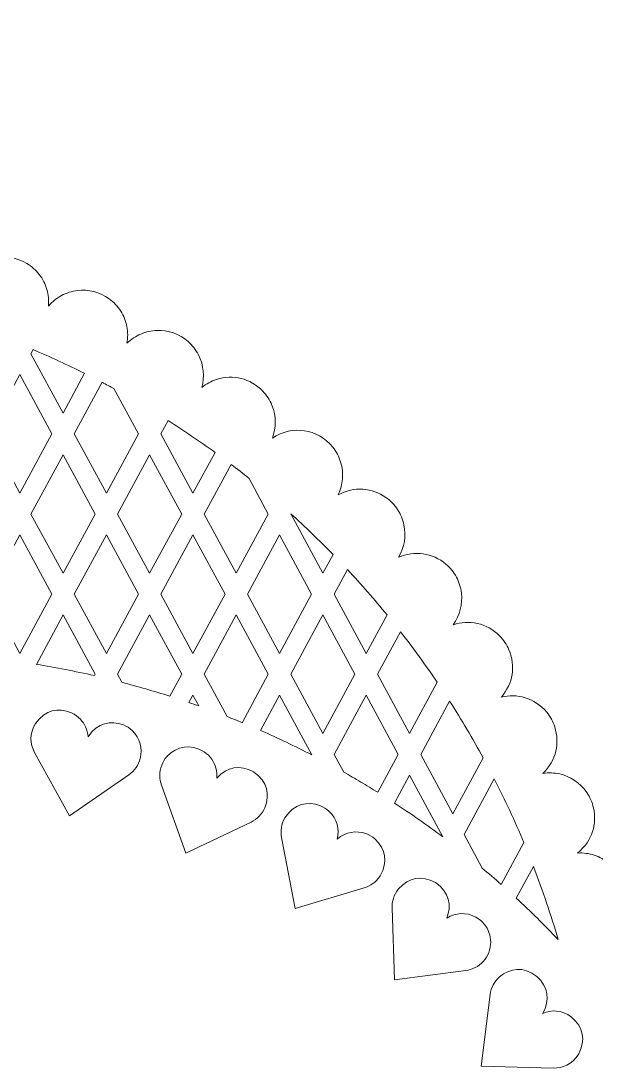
# Model space of a CAD drawing. Header units: millimetres. Extents: x -130 to 130, y -75 to 75.
# Drawn here: x 22.8 to 60.6, y 6.3 to 75 of the extents above; entities that cross this region are included whole.
import ezdxf

# ---------------------------------------------------------------- set-up
doc = ezdxf.new("R2010")
doc.units = ezdxf.units.MM
doc.header["$MEASUREMENT"] = 0
doc.layers.add('Capa 1', color=7, linetype='Continuous')

msp = doc.modelspace()

# ---------------------------------------------------------------- linework, layer by layer
at = {"layer": 'Capa 1', "lineweight": 9}
for points, knots in [([(-65.0138, 7.352), (-64.9274, 7.6466), (-64.808, 7.9159), (-64.648, 8.1622), (-64.648, 8.1622), (-64.488, 8.4061), (-64.2848, 8.6347), (-64.0562, 8.8252), (-64.0562, 8.8252), (-63.8301, 9.0157), (-63.566, 9.1706), (-63.2967, 9.2824), (-63.2967, 9.2824), (-63.025, 9.3941), (-62.7379, 9.4653), (-62.4331, 9.4932), (-62.4331, 9.4932), (-62.771, 9.6786), (-63.0554, 9.9098), (-63.2866, 10.1815), (-63.2866, 10.1815), (-63.5203, 10.4559), (-63.7108, 10.7886), (-63.8352, 11.1366), (-63.8352, 11.1366), (-64.1883, 12.2262), (-63.9571, 13.3337), (-63.1139, 14.1947), (-63.1139, 14.1947), (-62.8522, 14.4513), (-62.5347, 14.6646), (-62.2045, 14.8069), (-62.2045, 14.8069), (-61.8743, 14.9491), (-61.5162, 15.0279), (-61.1327, 15.0431), (-61.1327, 15.0431), (-61.4502, 15.259), (-61.7143, 15.513), (-61.9226, 15.8051), (-61.9226, 15.8051), (-62.1283, 16.0997), (-62.2884, 16.4477), (-62.3773, 16.8033), (-62.3773, 16.8033), (-62.6211, 17.8701), (-62.3519, 18.9572), (-61.3892, 19.7853), (-61.3892, 19.7853), (-61.1047, 20.019), (-60.7694, 20.2018), (-60.4265, 20.3136), (-60.4265, 20.3136), (-60.0862, 20.4254), (-59.723, 20.4711), (-59.3394, 20.4533), (-59.3394, 20.4533), (-59.6366, 20.6971), (-59.8754, 20.974), (-60.0557, 21.2839), (-60.0557, 21.2839), (-60.236, 21.5938), (-60.3656, 21.9544), (-60.4215, 22.3202), (-60.4215, 22.3202), (-60.5332, 23.0416), (-60.3656, 23.8086), (-59.9439, 24.4233), (-59.9439, 24.4233), (-59.7407, 24.7281), (-59.474, 24.9923), (-59.1692, 25.2006), (-59.1692, 25.2006), (-58.8695, 25.4063), (-58.5139, 25.5587), (-58.1634, 25.64), (-58.1634, 25.64), (-57.8129, 25.7213), (-57.4471, 25.734), (-57.0661, 25.6806), (-57.0661, 25.6806), (-57.343, 25.9499), (-57.5563, 26.247), (-57.7087, 26.5722), (-57.7087, 26.5722), (-57.8586, 26.8973), (-57.9551, 27.2707), (-57.978, 27.6364), (-57.978, 27.6364), (-58.0237, 28.3476), (-57.8002, 29.0995), (-57.315, 29.6887), (-57.315, 29.6887), (-57.0814, 29.9732), (-56.7943, 30.2145), (-56.4743, 30.3898), (-56.4743, 30.3898), (-55.7606, 30.7835), (-55.0341, 30.8444), (-54.3356, 30.6844), (-54.3356, 30.6844), (-54.5871, 30.9765), (-54.7725, 31.2915), (-54.8944, 31.6293), (-54.8944, 31.6293), (-55.278, 32.7494), (-55.0392, 33.8391), (-54.2239, 34.6976), (-54.2239, 34.6976), (-53.9673, 34.9618), (-53.6574, 35.1751), (-53.3222, 35.325), (-53.3222, 35.325), (-52.6008, 35.64), (-51.8617, 35.6527), (-51.1682, 35.4241), (-51.1682, 35.4241), (-51.3918, 35.7365), (-51.5492, 36.0667), (-51.6381, 36.4147), (-51.6381, 36.4147), (-51.9048, 37.5094), (-51.628, 38.5787), (-50.6958, 39.4093), (-50.6958, 39.4093), (-50.4189, 39.6481), (-50.0913, 39.8335), (-49.7433, 39.9529), (-49.7433, 39.9529), (-49.0143, 40.1967), (-48.2752, 40.1561), (-47.5868, 39.8564), (-47.5868, 39.8564), (-48.2066, 40.9028), (-48.1152, 42.1017), (-47.5233, 42.9983), (-47.5233, 42.9983), (-47.3227, 43.3031), (-47.0611, 43.5749), (-46.7613, 43.7883), (-46.7613, 43.7883), (-46.4616, 43.9991), (-46.1187, 44.154), (-45.7631, 44.2429), (-45.7631, 44.2429), (-45.0316, 44.4157), (-44.295, 44.3191), (-43.6244, 43.9508), (-43.6244, 43.9508), (-44.1248, 44.9948), (-43.9775, 46.1937), (-43.279, 47.0776), (-43.279, 47.0776), (-43.0504, 47.3646), (-42.7659, 47.6084), (-42.4484, 47.7939), (-42.4484, 47.7939), (-42.1309, 47.9767), (-41.7779, 48.1012), (-41.4121, 48.1571), (-41.4121, 48.1571), (-40.6882, 48.2638), (-39.9618, 48.1139), (-39.309, 47.6796), (-39.309, 47.6796), (-39.6951, 48.7108), (-39.4995, 49.8944), (-38.6867, 50.758), (-38.6867, 50.758), (-38.4327, 51.0247), (-38.1279, 51.2406), (-37.7951, 51.3981), (-37.7951, 51.3981), (-36.6852, 51.8833), (-35.6082, 51.7283), (-34.6786, 51.0019), (-34.6786, 51.0019), (-34.9554, 52.0179), (-34.7141, 53.1761), (-33.7819, 54.0118), (-33.7819, 54.0118), (-33.5051, 54.2556), (-33.1825, 54.4461), (-32.8371, 54.5706), (-32.8371, 54.5706), (-31.7449, 54.9363), (-30.6704, 54.7433), (-29.7687, 53.8975), (-29.7687, 53.8975), (-29.8348, 54.2759), (-29.8322, 54.6417), (-29.7637, 54.9948), (-29.7637, 54.9948), (-29.6392, 55.6501), (-29.2582, 56.3384), (-28.6054, 56.8134), (-28.6054, 56.8134), (-28.3082, 57.0318), (-27.9704, 57.1919), (-27.6148, 57.2808), (-27.6148, 57.2808), (-26.5429, 57.5373), (-25.4888, 57.3087), (-24.6176, 56.3384), (-24.6176, 56.3384), (-24.676, 57.0522), (-24.5084, 57.7634), (-24.0182, 58.4111), (-24.0182, 58.4111), (-23.7947, 58.7032), (-23.5153, 58.9521), (-23.1978, 59.14), (-23.1978, 59.14), (-22.8828, 59.3305), (-22.5323, 59.4601), (-22.1691, 59.521), (-22.1691, 59.521), (-21.4477, 59.6455), (-20.6705, 59.4779), (-20.0583, 59.0715), (-20.0583, 59.0715), (-19.7586, 58.8759), (-19.4944, 58.6219), (-19.2709, 58.3069), (-19.2709, 58.3069), (-19.2658, 58.6854), (-19.2023, 59.0384), (-19.0779, 59.3661), (-19.0779, 59.3661), (-18.9534, 59.6963), (-18.7604, 60.0163), (-18.5191, 60.283), (-18.5191, 60.283), (-18.2803, 60.5523), (-17.9908, 60.7758), (-17.6707, 60.9409), (-17.6707, 60.9409), (-16.9697, 61.294), (-16.256, 61.3422), (-15.5727, 61.1695), (-15.5727, 61.1695), (-16.449, 62.5182), (-16.261, 63.9051), (-15.2247, 64.9922), (-15.2247, 64.9922), (-14.9758, 65.2335), (-14.6837, 65.4316), (-14.3636, 65.5739), (-14.3636, 65.5739), (-13.6804, 65.871), (-12.9844, 65.8964), (-12.324, 65.7059), (-12.324, 65.7059), (-12.5577, 66.0006), (-12.7279, 66.3181), (-12.8371, 66.6508), (-12.8371, 66.6508), (-13.1673, 67.7456), (-12.926, 68.8124), (-12.103, 69.6556), (-12.103, 69.6556), (-11.8465, 69.9096), (-11.5417, 70.1179), (-11.2115, 70.2627), (-11.2115, 70.2627), (-10.1244, 70.7097), (-9.0627, 70.5548), (-8.1483, 69.8309), (-8.1483, 69.8309), (-8.3565, 70.8774), (-8.2016, 71.9391), (-7.6072, 72.917), (-7.6072, 72.917), (-7.3228, 73.3717), (-6.9519, 73.773), (-6.5201, 74.0879), (-6.5201, 74.0879), (-6.0909, 74.4054), (-5.5981, 74.6366), (-5.08, 74.7737), (-5.08, 74.7737), (-4.0259, 75.0481), (-2.893, 74.888), (-1.9735, 74.375), (-1.9735, 74.375), (-1.5087, 74.1133), (-1.0794, 73.7527), (-0.7543, 73.3488), (-0.7543, 73.3488), (-0.4216, 72.9424), (-0.1727, 72.4725), (0, 71.9416), (0, 71.9416), (0.1727, 72.4725), (0.4241, 72.9424), (0.7518, 73.3488), (0.7518, 73.3488), (1.082, 73.7527), (1.5062, 74.1133), (1.9735, 74.375), (1.9735, 74.375), (2.4409, 74.634), (2.9591, 74.8068), (3.4899, 74.8728), (3.4899, 74.8728), (4.5313, 75.01), (5.6464, 74.7331), (6.5227, 74.0879), (6.5227, 74.0879), (6.9519, 73.773), (7.3228, 73.3717), (7.6047, 72.917), (7.6047, 72.917), (7.8867, 72.4623), (8.0848, 71.9416), (8.1711, 71.426), (8.1711, 71.426), (8.2651, 70.9129), (8.2575, 70.3821), (8.1508, 69.8309), (8.1508, 69.8309), (8.4429, 70.0697), (8.7579, 70.2424), (9.0906, 70.3567), (9.0906, 70.3567), (10.1879, 70.7021), (11.2572, 70.4659), (12.1005, 69.6556), (12.1005, 69.6556), (12.3596, 69.4016), (12.5704, 69.0994), (12.7203, 68.7717), (12.7203, 68.7717), (13.18, 67.6821), (13.0302, 66.6203), (12.324, 65.7059), (12.324, 65.7059), (13.2969, 65.993), (14.3992, 65.7847), (15.2247, 64.9922), (15.2247, 64.9922), (15.4736, 64.7484), (15.6794, 64.4613), (15.8292, 64.1438), (15.8292, 64.1438), (16.3017, 63.0948), (16.1848, 62.0712), (15.5727, 61.1695), (15.5727, 61.1695), (16.5684, 61.4235), (17.6961, 61.1873), (18.5191, 60.283), (18.5191, 60.283), (18.7604, 60.0163), (18.9534, 59.6963), (19.0779, 59.3661), (19.0779, 59.3661), (19.2024, 59.0384), (19.2684, 58.6854), (19.2709, 58.3069), (19.2709, 58.3069), (19.497, 58.6219), (19.7586, 58.8759), (20.0583, 59.0715), (20.0583, 59.0715), (20.3581, 59.2721), (20.7111, 59.4194), (21.0718, 59.4956), (21.0718, 59.4956), (21.7957, 59.6531), (22.5729, 59.5185), (23.2003, 59.14), (23.2003, 59.14), (23.5153, 58.9521), (23.7947, 58.7032), (24.0182, 58.4111), (24.0182, 58.4111), (24.2443, 58.119), (24.4144, 57.7761), (24.516, 57.4306), (24.516, 57.4306), (24.6151, 57.0852), (24.6507, 56.7194), (24.6202, 56.3384), (24.6202, 56.3384), (24.8716, 56.628), (25.1561, 56.8591), (25.4736, 57.0293), (25.4736, 57.0293), (25.7886, 57.1995), (26.1543, 57.3163), (26.5201, 57.3595), (26.5201, 57.3595), (27.2364, 57.4459), (28.0009, 57.2579), (28.6054, 56.8134), (28.6054, 56.8134), (28.9026, 56.5975), (29.1566, 56.3232), (29.3573, 56.0133), (29.3573, 56.0133), (29.5554, 55.7034), (29.6951, 55.3478), (29.7637, 54.9948), (29.7637, 54.9948), (29.8323, 54.6417), (29.8348, 54.2759), (29.7662, 53.8975), (29.7662, 53.8975), (30.0456, 54.1616), (30.3504, 54.3674), (30.6806, 54.5071), (30.6806, 54.5071), (31.0108, 54.6493), (31.3842, 54.7331), (31.7525, 54.7433), (31.7525, 54.7433), (32.4612, 54.7636), (33.2028, 54.5198), (33.782, 54.0118), (33.782, 54.0118), (34.0588, 53.7705), (34.2874, 53.4733), (34.4601, 53.1482), (34.4601, 53.1482), (34.8208, 52.4319), (34.8665, 51.6953), (34.6786, 51.0019), (34.6786, 51.0019), (34.9783, 51.2406), (35.3009, 51.4184), (35.6412, 51.5277), (35.6412, 51.5277), (36.7538, 51.8655), (37.8383, 51.614), (38.6867, 50.758), (38.6867, 50.758), (38.9407, 50.4913), (39.1439, 50.1764), (39.2836, 49.836), (39.2836, 49.836), (39.5732, 49.1096), (39.5655, 48.3704), (39.3115, 47.6796), (39.3115, 47.6796), (39.9872, 48.1291), (40.7111, 48.2587), (41.4147, 48.1571), (41.4147, 48.1571), (42.0827, 48.0555), (42.7736, 47.7126), (43.279, 47.0776), (43.279, 47.0776), (43.5102, 46.788), (43.6829, 46.4578), (43.7921, 46.1048), (43.7921, 46.1048), (44.0105, 45.3758), (43.947, 44.6366), (43.6245, 43.9508), (43.6245, 43.9508), (44.6684, 44.5274), (45.8698, 44.4157), (46.7614, 43.7883), (46.7614, 43.7883), (47.0611, 43.5749), (47.3227, 43.3031), (47.5259, 42.9983), (47.5259, 42.9983), (47.7266, 42.691), (47.8713, 42.3456), (47.9475, 41.9849), (47.9475, 41.9849), (48.0949, 41.2559), (47.9806, 40.5218), (47.5894, 39.8564), (47.5894, 39.8564), (48.6257, 40.3161), (49.8221, 40.151), (50.6984, 39.4093), (50.6984, 39.4093), (50.9778, 39.1731), (51.214, 38.881), (51.3867, 38.5559), (51.3867, 38.5559), (51.5594, 38.2308), (51.6737, 37.8726), (51.7169, 37.5094), (51.7169, 37.5094), (51.7956, 36.7855), (51.628, 36.0641), (51.1683, 35.4241), (51.1683, 35.4241), (52.1944, 35.7695), (53.373, 35.5536), (54.2239, 34.6976), (54.2239, 34.6976), (54.4829, 34.436), (54.6912, 34.1236), (54.836, 33.7858), (54.836, 33.7858), (55.2754, 32.6834), (55.1078, 31.6039), (54.3356, 30.6844), (54.3356, 30.6844), (55.3466, 30.9232), (56.4921, 30.6666), (57.315, 29.6887), (57.315, 29.6887), (57.5487, 29.4043), (57.7291, 29.0766), (57.8408, 28.7261), (57.8408, 28.7261), (58.166, 27.6415), (57.9577, 26.5722), (57.0687, 25.6806), (57.0687, 25.6806), (57.4471, 25.734), (57.8129, 25.7213), (58.1634, 25.64), (58.1634, 25.64), (58.8111, 25.4901), (59.4842, 25.099), (59.9439, 24.4233), (59.9439, 24.4233), (60.1522, 24.1185), (60.3021, 23.7756), (60.3834, 23.4149), (60.3834, 23.4149), (60.5967, 22.3558), (60.3529, 21.3118), (59.3394, 20.4533), (59.3394, 20.4533), (59.723, 20.4711), (60.0862, 20.4254), (60.4266, 20.3136), (60.4266, 20.3136), (60.7695, 20.2018), (61.1047, 20.019), (61.3892, 19.7853), (61.3892, 19.7853), (61.6737, 19.5516), (61.9125, 19.2646), (62.0928, 18.942), (62.0928, 18.942), (62.6872, 17.8219), (62.5373, 16.7068), (61.9226, 15.8051), (61.9226, 15.8051), (61.7143, 15.513), (61.4502, 15.259), (61.1327, 15.0431), (61.1327, 15.0431), (61.5162, 15.0279), (61.8743, 14.9491), (62.2045, 14.8069), (62.2045, 14.8069), (62.5348, 14.6646), (62.8523, 14.4513), (63.1139, 14.1947), (63.1139, 14.1947), (63.3755, 13.9357), (63.5888, 13.6283), (63.7387, 13.2905), (63.7387, 13.2905), (64.2086, 12.1831), (64.0156, 11.0655), (63.2891, 10.1815), (63.2891, 10.1815), (63.0555, 9.9098), (62.771, 9.6786), (62.4332, 9.4932), (62.4332, 9.4932), (62.997, 9.4399), (63.5482, 9.2417), (64.0562, 8.8252), (64.0562, 8.8252), (64.2848, 8.6347), (64.488, 8.4061), (64.648, 8.1622), (64.648, 8.1622), (64.8055, 7.9159), (64.9274, 7.6466), (65.0138, 7.352)], [0, 0, 0, 0, 0.0068027, 0.0068027, 0.0068027, 0.0068027, 0.0136054, 0.0136054, 0.0136054, 0.0136055, 0.0204082, 0.0204082, 0.0204082, 0.0204082, 0.0272109, 0.0272109, 0.0272109, 0.0272109, 0.0340136, 0.0340136, 0.0340136, 0.0340136, 0.0408163, 0.0408163, 0.0408163, 0.0408163, 0.047619, 0.047619, 0.047619, 0.0476191, 0.0544218, 0.0544218, 0.0544218, 0.0544218, 0.0612245, 0.0612245, 0.0612245, 0.0612245, 0.0680272, 0.0680272, 0.0680272, 0.0680272, 0.0748299, 0.0748299, 0.0748299, 0.0748299, 0.0816327, 0.0816327, 0.0816327, 0.0816327, 0.0884354, 0.0884354, 0.0884354, 0.0884354, 0.0952381, 0.0952381, 0.0952381, 0.0952381, 0.1020408, 0.1020408, 0.1020408, 0.1020408, 0.1088435, 0.1088435, 0.1088435, 0.1088435, 0.1156463, 0.1156463, 0.1156463, 0.1156463, 0.122449, 0.122449, 0.122449, 0.122449, 0.1292517, 0.1292517, 0.1292517, 0.1292517, 0.1360544, 0.1360544, 0.1360544, 0.1360544, 0.1428571, 0.1428571, 0.1428571, 0.1428572, 0.1496599, 0.1496599, 0.1496599, 0.1496599, 0.1564626, 0.1564626, 0.1564626, 0.1564626, 0.1632653, 0.1632653, 0.1632653, 0.1632653, 0.170068, 0.170068, 0.170068, 0.170068, 0.1768707, 0.1768707, 0.1768707, 0.1768708, 0.1836735, 0.1836735, 0.1836735, 0.1836735, 0.1904762, 0.1904762, 0.1904762, 0.1904762, 0.1972789, 0.1972789, 0.1972789, 0.1972789, 0.2040816, 0.2040816, 0.2040816, 0.2040816, 0.2108844, 0.2108844, 0.2108844, 0.2108844, 0.2176871, 0.2176871, 0.2176871, 0.2176871, 0.2244898, 0.2244898, 0.2244898, 0.2244898, 0.2312925, 0.2312925, 0.2312925, 0.2312925, 0.2380952, 0.2380952, 0.2380952, 0.2380952, 0.244898, 0.244898, 0.244898, 0.244898, 0.2517007, 0.2517007, 0.2517007, 0.2517007, 0.2585034, 0.2585034, 0.2585034, 0.2585034, 0.2653061, 0.2653061, 0.2653061, 0.2653061, 0.2721088, 0.2721088, 0.2721088, 0.2721089, 0.2789116, 0.2789116, 0.2789116, 0.2789116, 0.2857143, 0.2857143, 0.2857143, 0.2857143, 0.292517, 0.292517, 0.292517, 0.292517, 0.2993197, 0.2993197, 0.2993197, 0.2993197, 0.3061224, 0.3061224, 0.3061224, 0.3061225, 0.3129252, 0.3129252, 0.3129252, 0.3129252, 0.3197279, 0.3197279, 0.3197279, 0.3197279, 0.3265306, 0.3265306, 0.3265306, 0.3265306, 0.3333333, 0.3333333, 0.3333333, 0.3333333, 0.3401361, 0.3401361, 0.3401361, 0.3401361, 0.3469388, 0.3469388, 0.3469388, 0.3469388, 0.3537415, 0.3537415, 0.3537415, 0.3537415, 0.3605442, 0.3605442, 0.3605442, 0.3605442, 0.3673469, 0.3673469, 0.3673469, 0.3673469, 0.3741497, 0.3741497, 0.3741497, 0.3741497, 0.3809524, 0.3809524, 0.3809524, 0.3809524, 0.3877551, 0.3877551, 0.3877551, 0.3877551, 0.3945578, 0.3945578, 0.3945578, 0.3945578, 0.4013605, 0.4013605, 0.4013605, 0.4013606, 0.4081633, 0.4081633, 0.4081633, 0.4081633, 0.414966, 0.414966, 0.414966, 0.414966, 0.4217687, 0.4217687, 0.4217687, 0.4217687, 0.4285714, 0.4285714, 0.4285714, 0.4285714, 0.4353741, 0.4353741, 0.4353741, 0.4353742, 0.4421769, 0.4421769, 0.4421769, 0.4421769, 0.4489796, 0.4489796, 0.4489796, 0.4489796, 0.4557823, 0.4557823, 0.4557823, 0.4557823, 0.462585, 0.462585, 0.462585, 0.462585, 0.4693878, 0.4693878, 0.4693878, 0.4693878, 0.4761905, 0.4761905, 0.4761905, 0.4761905, 0.4829932, 0.4829932, 0.4829932, 0.4829932, 0.4897959, 0.4897959, 0.4897959, 0.4897959, 0.4965986, 0.4965986, 0.4965986, 0.4965986, 0.5034014, 0.5034014, 0.5034014, 0.5034014, 0.5102041, 0.5102041, 0.5102041, 0.5102041, 0.5170068, 0.5170068, 0.5170068, 0.5170068, 0.5238095, 0.5238095, 0.5238095, 0.5238095, 0.5306122, 0.5306122, 0.5306122, 0.5306123, 0.537415, 0.537415, 0.537415, 0.537415, 0.5442177, 0.5442177, 0.5442177, 0.5442177, 0.5510204, 0.5510204, 0.5510204, 0.5510204, 0.5578231, 0.5578231, 0.5578231, 0.5578231, 0.5646259, 0.5646259, 0.5646259, 0.5646259, 0.5714286, 0.5714286, 0.5714286, 0.5714286, 0.5782313, 0.5782313, 0.5782313, 0.5782313, 0.585034, 0.585034, 0.585034, 0.585034, 0.5918367, 0.5918367, 0.5918367, 0.5918367, 0.5986395, 0.5986395, 0.5986395, 0.5986395, 0.6054422, 0.6054422, 0.6054422, 0.6054422, 0.6122449, 0.6122449, 0.6122449, 0.6122449, 0.6190476, 0.6190476, 0.6190476, 0.6190476, 0.6258503, 0.6258503, 0.6258503, 0.6258504, 0.6326531, 0.6326531, 0.6326531, 0.6326531, 0.6394558, 0.6394558, 0.6394558, 0.6394558, 0.6462585, 0.6462585, 0.6462585, 0.6462585, 0.6530612, 0.6530612, 0.6530612, 0.6530612, 0.6598639, 0.6598639, 0.6598639, 0.659864, 0.6666667, 0.6666667, 0.6666667, 0.6666667, 0.6734694, 0.6734694, 0.6734694, 0.6734694, 0.6802721, 0.6802721, 0.6802721, 0.6802721, 0.6870748, 0.6870748, 0.6870748, 0.6870748, 0.6938776, 0.6938776, 0.6938776, 0.6938776, 0.7006803, 0.7006803, 0.7006803, 0.7006803, 0.707483, 0.707483, 0.707483, 0.707483, 0.7142857, 0.7142857, 0.7142857, 0.7142857, 0.7210884, 0.7210884, 0.7210884, 0.7210884, 0.7278912, 0.7278912, 0.7278912, 0.7278912, 0.7346939, 0.7346939, 0.7346939, 0.7346939, 0.7414966, 0.7414966, 0.7414966, 0.7414966, 0.7482993, 0.7482993, 0.7482993, 0.7482993, 0.755102, 0.755102, 0.755102, 0.7551021, 0.7619048, 0.7619048, 0.7619048, 0.7619048, 0.7687075, 0.7687075, 0.7687075, 0.7687075, 0.7755102, 0.7755102, 0.7755102, 0.7755102, 0.7823129, 0.7823129, 0.7823129, 0.7823129, 0.7891156, 0.7891156, 0.7891156, 0.7891157, 0.7959184, 0.7959184, 0.7959184, 0.7959184, 0.8027211, 0.8027211, 0.8027211, 0.8027211, 0.8095238, 0.8095238, 0.8095238, 0.8095238, 0.8163265, 0.8163265, 0.8163265, 0.8163265, 0.8231293, 0.8231293, 0.8231293, 0.8231293, 0.829932, 0.829932, 0.829932, 0.829932, 0.8367347, 0.8367347, 0.8367347, 0.8367347, 0.8435374, 0.8435374, 0.8435374, 0.8435374, 0.8503401, 0.8503401, 0.8503401, 0.8503401, 0.8571429, 0.8571429, 0.8571429, 0.8571429, 0.8639456, 0.8639456, 0.8639456, 0.8639456, 0.8707483, 0.8707483, 0.8707483, 0.8707483, 0.877551, 0.877551, 0.877551, 0.877551, 0.8843537, 0.8843537, 0.8843537, 0.8843538, 0.8911565, 0.8911565, 0.8911565, 0.8911565, 0.8979592, 0.8979592, 0.8979592, 0.8979592, 0.9047619, 0.9047619, 0.9047619, 0.9047619, 0.9115646, 0.9115646, 0.9115646, 0.9115646, 0.9183673, 0.9183673, 0.9183673, 0.9183674, 0.9251701, 0.9251701, 0.9251701, 0.9251701, 0.9319728, 0.9319728, 0.9319728, 0.9319728, 0.9387755, 0.9387755, 0.9387755, 0.9387755, 0.9455782, 0.9455782, 0.9455782, 0.9455782, 0.952381, 0.952381, 0.952381, 0.952381, 0.9591837, 0.9591837, 0.9591837, 0.9591837, 0.9659864, 0.9659864, 0.9659864, 0.9659864, 0.9727891, 0.9727891, 0.9727891, 0.9727891, 0.9795918, 0.9795918, 0.9795918, 0.9795918, 0.9863946, 0.9863946, 0.9863946, 0.9863946, 1, 1, 1, 1]), ([(23.6169, 53.4809), (23.6169, 53.4809), (23.4721, 53.2117), (23.4721, 53.2117), (23.4721, 53.2117), (23.4721, 53.2117), (25.5752, 49.3204), (25.5752, 49.3204)], [0, 0, 0, 0, 0.3333333, 0.3333333, 0.3333333, 0.3333333, 1, 1, 1, 1]), ([(22.7355, 44.0626), (22.7355, 44.0626), (24.8361, 47.9539), (24.8361, 47.9539), (24.8361, 47.9539), (24.8361, 47.9539), (22.7355, 51.8452), (22.7355, 51.8452), (22.7355, 51.8452), (22.7355, 51.8452), (20.6324, 47.9539), (20.6324, 47.9539), (20.6324, 47.9539), (20.6324, 47.9539), (22.7355, 44.0626), (22.7355, 44.0626)], [0, 0, 0, 0, 0.2, 0.2, 0.2, 0.2, 0.4, 0.4, 0.4, 0.4, 0.6, 0.6, 0.6, 0.6, 1, 1, 1, 1]), ([(28.1406, 51.3372), (28.1406, 51.3372), (26.3144, 47.9539), (26.3144, 47.9539), (26.3144, 47.9539), (26.3144, 47.9539), (28.4175, 44.0626), (28.4175, 44.0626), (28.4175, 44.0626), (28.4175, 44.0626), (30.5206, 47.9539), (30.5206, 47.9539)], [0, 0, 0, 0, 0.25, 0.25, 0.25, 0.25, 0.5, 0.5, 0.5, 0.5, 1, 1, 1, 1]), ([(32.4713, 48.8276), (32.4713, 48.8276), (31.9989, 47.9539), (31.9989, 47.9539), (31.9989, 47.9539), (31.9989, 47.9539), (34.102, 44.0626), (34.102, 44.0626)], [0, 0, 0, 0, 0.3333333, 0.3333333, 0.3333333, 0.3333333, 1, 1, 1, 1]), ([(27.6758, 42.6961), (27.6758, 42.6961), (25.5752, 46.5874), (25.5752, 46.5874), (25.5752, 46.5874), (25.5752, 46.5874), (23.4721, 42.6961), (23.4721, 42.6961), (23.4721, 42.6961), (23.4721, 42.6961), (25.5752, 38.8048), (25.5752, 38.8048), (25.5752, 38.8048), (25.5752, 38.8048), (27.6758, 42.6961), (27.6758, 42.6961)], [0, 0, 0, 0, 0.2, 0.2, 0.2, 0.2, 0.4, 0.4, 0.4, 0.4, 0.6, 0.6, 0.6, 0.6, 1, 1, 1, 1]), ([(31.2572, 38.8048), (31.2572, 38.8048), (33.3629, 42.6961), (33.3629, 42.6961), (33.3629, 42.6961), (33.3629, 42.6961), (31.2572, 46.5874), (31.2572, 46.5874), (31.2572, 46.5874), (31.2572, 46.5874), (29.1566, 42.6961), (29.1566, 42.6961), (29.1566, 42.6961), (29.1566, 42.6961), (31.2572, 38.8048), (31.2572, 38.8048)], [0, 0, 0, 0, 0.2, 0.2, 0.2, 0.2, 0.4, 0.4, 0.4, 0.4, 0.6, 0.6, 0.6, 0.6, 1, 1, 1, 1]), ([(36.6014, 45.9549), (36.6014, 45.9549), (34.8386, 42.6961), (34.8386, 42.6961), (34.8386, 42.6961), (34.8386, 42.6961), (36.9443, 38.8048), (36.9443, 38.8048)], [0, 0, 0, 0, 0.3333333, 0.3333333, 0.3333333, 0.3333333, 1, 1, 1, 1]), ([(36.9443, 38.8048), (36.9443, 38.8048), (39.0448, 42.6961), (39.0448, 42.6961), (39.0448, 42.6961), (39.0448, 42.6961), (37.785, 45.0329), (37.785, 45.0329)], [0, 0, 0, 0, 0.3333333, 0.3333333, 0.3333333, 0.3333333, 1, 1, 1, 1]), ([(24.8361, 37.4383), (24.8361, 37.4383), (22.7355, 41.3296), (22.7355, 41.3296), (22.7355, 41.3296), (22.7355, 41.3296), (20.6324, 37.4383), (20.6324, 37.4383), (20.6324, 37.4383), (20.6324, 37.4383), (22.7355, 33.547), (22.7355, 33.547), (22.7355, 33.547), (22.7355, 33.547), (24.8361, 37.4383), (24.8361, 37.4383)], [0, 0, 0, 0, 0.2, 0.2, 0.2, 0.2, 0.4, 0.4, 0.4, 0.4, 0.6, 0.6, 0.6, 0.6, 1, 1, 1, 1]), ([(30.5206, 37.4383), (30.5206, 37.4383), (28.4175, 41.3296), (28.4175, 41.3296), (28.4175, 41.3296), (28.4175, 41.3296), (26.3144, 37.4383), (26.3144, 37.4383), (26.3144, 37.4383), (26.3144, 37.4383), (28.4175, 33.547), (28.4175, 33.547), (28.4175, 33.547), (28.4175, 33.547), (30.5206, 37.4383), (30.5206, 37.4383)], [0, 0, 0, 0, 0.2, 0.2, 0.2, 0.2, 0.4, 0.4, 0.4, 0.4, 0.6, 0.6, 0.6, 0.6, 1, 1, 1, 1]), ([(34.102, 33.547), (34.102, 33.547), (36.2051, 37.4383), (36.2051, 37.4383), (36.2051, 37.4383), (36.2051, 37.4383), (34.102, 41.3296), (34.102, 41.3296), (34.102, 41.3296), (34.102, 41.3296), (31.9989, 37.4383), (31.9989, 37.4383), (31.9989, 37.4383), (31.9989, 37.4383), (34.102, 33.547), (34.102, 33.547)], [0, 0, 0, 0, 0.2, 0.2, 0.2, 0.2, 0.4, 0.4, 0.4, 0.4, 0.6, 0.6, 0.6, 0.6, 1, 1, 1, 1]), ([(39.784, 33.547), (39.784, 33.547), (41.8871, 37.4383), (41.8871, 37.4383), (41.8871, 37.4383), (41.8871, 37.4383), (39.784, 41.3296), (39.784, 41.3296), (39.784, 41.3296), (39.784, 41.3296), (37.6809, 37.4383), (37.6809, 37.4383), (37.6809, 37.4383), (37.6809, 37.4383), (39.784, 33.547), (39.784, 33.547)], [0, 0, 0, 0, 0.2, 0.2, 0.2, 0.2, 0.4, 0.4, 0.4, 0.4, 0.6, 0.6, 0.6, 0.6, 1, 1, 1, 1]), ([(44.2366, 39.0512), (44.2366, 39.0512), (43.3654, 37.4383), (43.3654, 37.4383), (43.3654, 37.4383), (43.3654, 37.4383), (45.4685, 33.547), (45.4685, 33.547)], [0, 0, 0, 0, 0.3333333, 0.3333333, 0.3333333, 0.3333333, 1, 1, 1, 1]), ([(27.6326, 32.0941), (27.6326, 32.0941), (27.6758, 32.1805), (27.6758, 32.1805), (27.6758, 32.1805), (27.6758, 32.1805), (25.5752, 36.0718), (25.5752, 36.0718), (25.5752, 36.0718), (25.5752, 36.0718), (23.8252, 32.8307), (23.8252, 32.8307)], [0, 0, 0, 0, 0.25, 0.25, 0.25, 0.25, 0.5, 0.5, 0.5, 0.5, 1, 1, 1, 1]), ([(33.3629, 32.1805), (33.3629, 32.1805), (31.2572, 36.0718), (31.2572, 36.0718), (31.2572, 36.0718), (31.2572, 36.0718), (29.1566, 32.1805), (29.1566, 32.1805), (29.1566, 32.1805), (29.1566, 32.1805), (29.4436, 31.6522), (29.4436, 31.6522)], [0, 0, 0, 0, 0.25, 0.25, 0.25, 0.25, 0.5, 0.5, 0.5, 0.5, 1, 1, 1, 1]), ([(37.3303, 29.0055), (37.3303, 29.0055), (39.0448, 32.1805), (39.0448, 32.1805), (39.0448, 32.1805), (39.0448, 32.1805), (36.9443, 36.0718), (36.9443, 36.0718), (36.9443, 36.0718), (36.9443, 36.0718), (34.8386, 32.1805), (34.8386, 32.1805), (34.8386, 32.1805), (34.8386, 32.1805), (36.3372, 29.4093), (36.3372, 29.4093)], [0, 0, 0, 0, 0.2, 0.2, 0.2, 0.2, 0.4, 0.4, 0.4, 0.4, 0.6, 0.6, 0.6, 0.6, 1, 1, 1, 1]), ([(42.6262, 28.2892), (42.6262, 28.2892), (44.7294, 32.1805), (44.7294, 32.1805), (44.7294, 32.1805), (44.7294, 32.1805), (42.6262, 36.0718), (42.6262, 36.0718), (42.6262, 36.0718), (42.6262, 36.0718), (40.5231, 32.1805), (40.5231, 32.1805), (40.5231, 32.1805), (40.5231, 32.1805), (42.6262, 28.2892), (42.6262, 28.2892)], [0, 0, 0, 0, 0.2, 0.2, 0.2, 0.2, 0.4, 0.4, 0.4, 0.4, 0.6, 0.6, 0.6, 0.6, 1, 1, 1, 1]), ([(47.7164, 34.9745), (47.7164, 34.9745), (46.2076, 32.1805), (46.2076, 32.1805), (46.2076, 32.1805), (46.2076, 32.1805), (48.3108, 28.2892), (48.3108, 28.2892)], [0, 0, 0, 0, 0.3333333, 0.3333333, 0.3333333, 0.3333333, 1, 1, 1, 1]), ([(34.4855, 30.1028), (34.4855, 30.1028), (34.102, 30.814), (34.102, 30.814), (34.102, 30.814), (34.102, 30.814), (33.8378, 30.3288), (33.8378, 30.3288)], [0, 0, 0, 0, 0.3333333, 0.3333333, 0.3333333, 0.3333333, 1, 1, 1, 1]), ([(41.9049, 26.8897), (41.9049, 26.8897), (39.784, 30.814), (39.784, 30.814), (39.784, 30.814), (39.784, 30.814), (38.5318, 28.4975), (38.5318, 28.4975)], [0, 0, 0, 0, 0.3333333, 0.3333333, 0.3333333, 0.3333333, 1, 1, 1, 1]), ([(46.228, 24.436), (46.228, 24.436), (47.5716, 26.9227), (47.5716, 26.9227), (47.5716, 26.9227), (47.5716, 26.9227), (45.4685, 30.814), (45.4685, 30.814), (45.4685, 30.814), (45.4685, 30.814), (43.3654, 26.9227), (43.3654, 26.9227), (43.3654, 26.9227), (43.3654, 26.9227), (43.9928, 25.7619), (43.9928, 25.7619)], [0, 0, 0, 0, 0.2, 0.2, 0.2, 0.2, 0.4, 0.4, 0.4, 0.4, 0.6, 0.6, 0.6, 0.6, 1, 1, 1, 1]), ([(50.9396, 30.4203), (50.9396, 30.4203), (49.0499, 26.9227), (49.0499, 26.9227), (49.0499, 26.9227), (49.0499, 26.9227), (51.153, 23.0314), (51.153, 23.0314), (51.153, 23.0314), (51.153, 23.0314), (53.1368, 26.7068), (53.1368, 26.7068)], [0, 0, 0, 0, 0.25, 0.25, 0.25, 0.25, 0.5, 0.5, 0.5, 0.5, 1, 1, 1, 1]), ([(29.8932, 25.5841), (30.0761, 25.7111), (30.2412, 25.8737), (30.3657, 26.054), (30.3657, 26.054), (30.4901, 26.2318), (30.5892, 26.4401), (30.6451, 26.6585), (30.6451, 26.6585), (30.8025, 27.3113), (30.6476, 27.9768), (30.1091, 28.4975), (30.1091, 28.4975), (29.944, 28.6473), (29.7535, 28.7718), (29.5478, 28.8582), (29.5478, 28.8582), (28.6766, 29.1604), (27.8688, 29.0309), (27.2186, 28.0758), (27.2186, 28.0758), (27.1983, 28.3095), (27.1449, 28.5254), (27.056, 28.7235), (27.056, 28.7235), (26.8935, 29.0741), (26.6115, 29.4271), (26.1289, 29.6532), (26.1289, 29.6532), (25.2425, 30.0037), (24.4271, 29.8564), (23.7718, 28.9572), (23.7718, 28.9572), (23.3603, 28.279), (23.4061, 27.6313), (23.7083, 27.0471)], [0, 0, 0, 0, 0.1, 0.1, 0.1, 0.1, 0.2, 0.2, 0.2, 0.2, 0.3, 0.3, 0.3, 0.3, 0.4, 0.4, 0.4, 0.4, 0.5, 0.5, 0.5, 0.5, 0.6, 0.6, 0.6, 0.6, 0.7, 0.7, 0.7, 0.7, 0.8, 0.8, 0.8, 0.8, 1, 1, 1, 1]), ([(35.5981, 26.0311), (35.4914, 26.4172), (35.245, 26.816), (34.8284, 27.0929), (34.8284, 27.0929), (33.909, 27.6313), (33.0911, 27.484), (32.39, 26.7779), (32.39, 26.7779), (32.2453, 26.6103), (32.1259, 26.4172), (32.0471, 26.2089), (32.0471, 26.2089), (31.877, 25.7721), (31.8846, 25.3098), (32.0319, 24.8983)], [0, 0, 0, 0, 0.2, 0.2, 0.2, 0.2, 0.4, 0.4, 0.4, 0.4, 0.6, 0.6, 0.6, 0.6, 1, 1, 1, 1]), ([(37.9095, 22.4853), (38.1101, 22.5818), (38.2981, 22.7164), (38.4505, 22.8739), (38.4505, 22.8739), (38.6029, 23.0314), (38.7324, 23.2244), (38.8213, 23.4276), (38.8213, 23.4276), (39.149, 24.309), (39.0017, 25.1244), (38.0822, 25.7721), (38.0822, 25.7721), (37.1678, 26.2597), (36.3651, 26.1277), (35.659, 25.3657), (35.659, 25.3657), (35.6768, 25.5993), (35.6565, 25.8203), (35.5981, 26.0311)], [0, 0, 0, 0, 0.1666667, 0.1666667, 0.1666667, 0.1666667, 0.3333333, 0.3333333, 0.3333333, 0.3333333, 0.5, 0.5, 0.5, 0.5, 0.6666667, 0.6666667, 0.6666667, 0.6666667, 1, 1, 1, 1]), ([(50.4952, 21.5125), (50.4952, 21.5125), (48.3108, 25.5562), (48.3108, 25.5562), (48.3108, 25.5562), (48.3108, 25.5562), (47.3252, 23.7299), (47.3252, 23.7299)], [0, 0, 0, 0, 0.3333333, 0.3333333, 0.3333333, 0.3333333, 1, 1, 1, 1]), ([(32.0319, 24.8983), (32.0319, 24.8983), (33.6372, 20.4431), (33.6372, 20.4431), (33.6372, 20.4431), (33.6372, 20.4431), (37.9095, 22.4853), (37.9095, 22.4853)], [0, 0, 0, 0, 0.3333333, 0.3333333, 0.3333333, 0.3333333, 1, 1, 1, 1]), ([(53.8683, 25.3225), (53.8683, 25.3225), (51.8896, 21.6649), (51.8896, 21.6649), (51.8896, 21.6649), (51.8896, 21.6649), (53.0809, 19.4602), (53.0809, 19.4602)], [0, 0, 0, 0, 0.3333333, 0.3333333, 0.3333333, 0.3333333, 1, 1, 1, 1]), ([(45.344, 18.1698), (45.725, 18.2867), (46.1035, 18.5178), (46.3905, 18.9598), (46.3905, 18.9598), (46.9036, 19.8767), (46.7563, 20.6946), (46.0273, 21.388), (46.0273, 21.388), (45.8571, 21.5328), (45.6615, 21.6471), (45.4507, 21.7258), (45.4507, 21.7258), (44.7852, 21.9519), (44.1325, 21.8427), (43.5711, 21.3677), (43.5711, 21.3677), (43.7235, 21.9875), (43.5737, 22.686), (43.0225, 23.2016), (43.0225, 23.2016), (42.8574, 23.354), (42.6669, 23.4759), (42.4586, 23.5597), (42.4586, 23.5597), (41.5874, 23.8594), (40.7695, 23.7147), (40.1345, 22.7647), (40.1345, 22.7647), (39.8907, 22.3405), (39.8373, 21.8859), (39.9135, 21.4718)], [0, 0, 0, 0, 0.1111111, 0.1111111, 0.1111111, 0.1111111, 0.2222222, 0.2222222, 0.2222222, 0.2222222, 0.3333333, 0.3333333, 0.3333333, 0.3333333, 0.4444444, 0.4444444, 0.4444444, 0.4444445, 0.5555556, 0.5555556, 0.5555556, 0.5555556, 0.6666667, 0.6666667, 0.6666667, 0.6666667, 0.7777778, 0.7777778, 0.7777778, 0.7777778, 1, 1, 1, 1]), ([(55.3186, 17.4891), (56.2432, 16.6331), (57.1576, 15.734), (58.0618, 14.7815), (58.0618, 14.7815), (57.5945, 16.3842), (57.0534, 17.9793), (56.4413, 19.5668)], [0, 0, 0, 0, 0.3333333, 0.3333333, 0.3333333, 0.3333333, 1, 1, 1, 1]), ([(52.0115, 12.7444), (52.423, 12.8003), (52.8345, 12.9882), (53.1672, 13.3616), (53.1672, 13.3616), (53.3171, 13.5267), (53.4339, 13.7223), (53.5127, 13.9306), (53.5127, 13.9306), (53.6829, 14.37), (53.6727, 14.8399), (53.5254, 15.2412), (53.5254, 15.2412), (53.3882, 15.6095), (53.1317, 15.9804), (52.6719, 16.2394), (52.6719, 16.2394), (51.9938, 16.595), (51.341, 16.5341), (50.7593, 16.181), (50.7593, 16.181), (51.0743, 16.9938), (50.9422, 17.8904), (50.0049, 18.5178), (50.0049, 18.5178), (49.0905, 19.003), (48.2752, 18.8556), (47.5843, 18.0987), (47.5843, 18.0987), (47.2617, 17.6923), (47.1551, 17.2605), (47.1652, 16.8567)], [0, 0, 0, 0, 0.1111111, 0.1111111, 0.1111111, 0.1111111, 0.2222222, 0.2222222, 0.2222222, 0.2222222, 0.3333333, 0.3333333, 0.3333333, 0.3333333, 0.4444444, 0.4444444, 0.4444444, 0.4444445, 0.5555556, 0.5555556, 0.5555556, 0.5555556, 0.6666667, 0.6666667, 0.6666667, 0.6666667, 0.7777778, 0.7777778, 0.7777778, 0.7777778, 1, 1, 1, 1]), ([(57.7469, 6.3436), (58.3488, 6.3436), (58.9686, 6.5519), (59.4182, 7.2783), (59.4182, 7.2783), (59.8779, 8.1902), (59.7306, 9.0055), (58.9483, 9.6913), (58.9483, 9.6913), (58.2625, 10.1892), (57.6402, 10.1688), (57.0484, 9.9326), (57.0484, 9.9326), (57.5411, 10.7886), (57.4141, 11.6801), (56.6699, 12.3609), (56.6699, 12.3609), (55.7403, 13.0467), (54.9224, 12.8943), (54.2137, 12.3228), (54.2137, 12.3228), (54.0461, 12.1754), (53.9038, 11.99), (53.8022, 11.797), (53.8022, 11.797), (53.7032, 11.6039), (53.6321, 11.383), (53.6041, 11.162)], [0, 0, 0, 0, 0.125, 0.125, 0.125, 0.125, 0.25, 0.25, 0.25, 0.25, 0.375, 0.375, 0.375, 0.375, 0.5, 0.5, 0.5, 0.5, 0.625, 0.625, 0.625, 0.625, 0.75, 0.75, 0.75, 0.75, 1, 1, 1, 1])]:
    msp.add_open_spline(points, degree=3, knots=knots, dxfattribs=at)
for points in [[(26.9849, 51.929), (25.8673, 52.4852), (24.7446, 53.0034), (23.6169, 53.4809)], [(25.5752, 49.3204), (25.5752, 49.3204), (26.9849, 51.929), (26.9849, 51.929)], [(28.9153, 50.9206), (28.6588, 51.0628), (28.4022, 51.2), (28.1406, 51.3372)], [(30.5206, 47.9539), (30.5206, 47.9539), (28.9153, 50.9206), (28.9153, 50.9206)], [(35.5473, 46.7372), (34.5287, 47.4764), (33.5026, 48.1723), (32.4713, 48.8276)], [(34.102, 44.0626), (34.102, 44.0626), (35.5473, 46.7372), (35.5473, 46.7372)], [(37.785, 45.0329), (37.3913, 45.3453), (36.9976, 45.6526), (36.6014, 45.9549)], [(43.2943, 40.0418), (42.3773, 40.979), (41.4502, 41.868), (40.5155, 42.7113)], [(40.5155, 42.7113), (40.5155, 42.7113), (42.6262, 38.8048), (42.6262, 38.8048)], [(42.6262, 38.8048), (42.6262, 38.8048), (43.2943, 40.0418), (43.2943, 40.0418)], [(46.835, 36.0768), (46.0171, 37.0801), (45.1535, 38.0707), (44.2366, 39.0512)], [(45.4685, 33.547), (45.4685, 33.547), (46.835, 36.0768), (46.835, 36.0768)], [(50.1294, 31.6547), (49.375, 32.7698), (48.5724, 33.8747), (47.7164, 34.9745)], [(23.8252, 32.8307), (25.0977, 32.6275), (26.3652, 32.3811), (27.6326, 32.0941)], [(29.4436, 31.6522), (30.4927, 31.3778), (31.5417, 31.0756), (32.5831, 30.7428)], [(32.5831, 30.7428), (32.5831, 30.7428), (33.3629, 32.1805), (33.3629, 32.1805)], [(48.3108, 28.2892), (48.3108, 28.2892), (50.1294, 31.6547), (50.1294, 31.6547)], [(33.8378, 30.3288), (34.0537, 30.2552), (34.2696, 30.1764), (34.4855, 30.1028)], [(53.1368, 26.7068), (52.4586, 27.9539), (51.727, 29.1909), (50.9396, 30.4203)], [(36.3372, 29.4093), (36.6699, 29.2773), (37.0001, 29.1452), (37.3303, 29.0055)], [(38.5318, 28.4975), (39.1033, 28.246), (39.6697, 27.9869), (40.231, 27.7177)], [(40.231, 27.7177), (40.7949, 27.451), (41.3512, 27.1741), (41.9049, 26.8897)], [(23.7083, 27.0471), (23.7083, 27.0471), (25.9918, 22.8993), (25.9918, 22.8993)], [(25.9918, 22.8993), (25.9918, 22.8993), (29.8932, 25.5841), (29.8932, 25.5841)], [(43.9928, 25.7619), (44.3687, 25.5485), (44.7446, 25.3326), (45.118, 25.1117)], [(45.118, 25.1117), (45.4888, 24.8907), (45.8597, 24.6646), (46.228, 24.436)], [(55.8114, 21.1366), (55.2221, 22.5386), (54.5769, 23.9331), (53.8683, 25.3225)], [(47.3252, 23.7299), (48.3895, 23.0365), (49.4461, 22.2973), (50.4952, 21.5125)], [(39.9135, 21.4718), (39.9135, 21.4718), (40.8051, 16.8211), (40.8051, 16.8211)], [(54.3255, 18.3883), (54.3255, 18.3883), (55.8114, 21.1366), (55.8114, 21.1366)], [(53.0809, 19.4602), (53.4974, 19.1122), (53.914, 18.754), (54.3255, 18.3883)], [(56.4413, 19.5668), (56.4413, 19.5668), (55.3186, 17.4891), (55.3186, 17.4891)], [(40.8051, 16.8211), (40.8051, 16.8211), (45.344, 18.1698), (45.344, 18.1698)], [(47.1652, 16.8567), (47.1652, 16.8567), (47.3176, 12.1221), (47.3176, 12.1221)], [(47.3176, 12.1221), (47.3176, 12.1221), (52.0115, 12.7444), (52.0115, 12.7444)], [(53.6041, 11.162), (53.6041, 11.162), (53.0148, 6.463), (53.0148, 6.463)], [(53.0148, 6.463), (53.0148, 6.463), (57.7469, 6.3436), (57.7469, 6.3436)]]:
    msp.add_open_spline(points, degree=3, dxfattribs=at)

doc.saveas('drawing.dxf')
